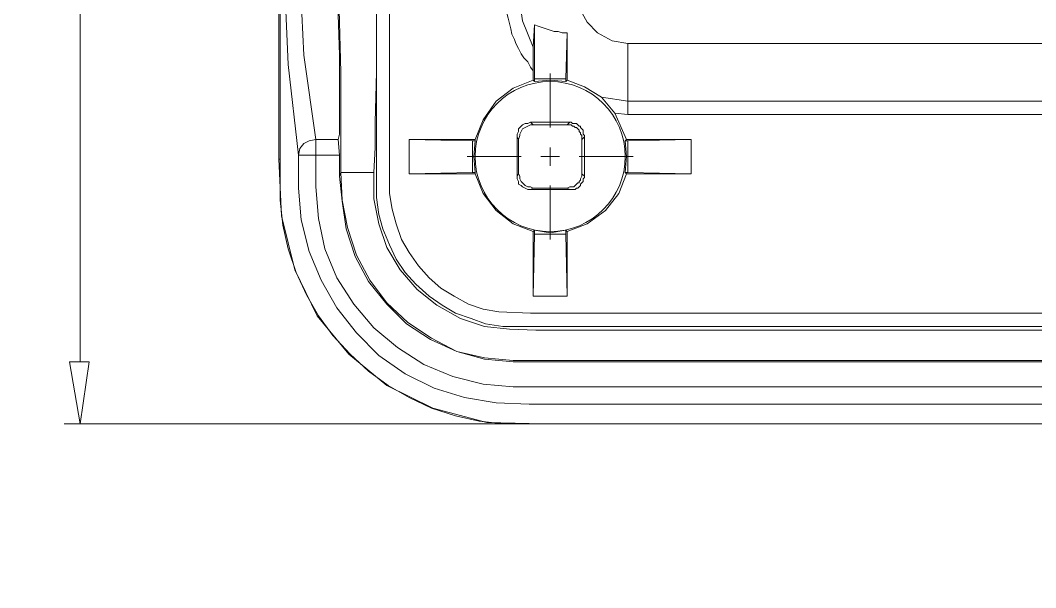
# Model space of a CAD drawing. Header units: centimetres. Extents: x -22.4 to 6.2, y -30.9 to -11.
# Drawn here: x -10.438 to -7.174, y -22.18 to -20.355 of the extents above; entities that cross this region are included whole.
import ezdxf

# ---------------------------------------------------------------- set-up
doc = ezdxf.new("R2010")
doc.units = ezdxf.units.CM
doc.header["$MEASUREMENT"] = 0
for name, color, linetype in [('1', 7, 'Continuous'), ('2', 7, 'Continuous'), ('layer 1', 7, 'Continuous')]:
    doc.layers.add(name, color=color, linetype=linetype)

msp = doc.modelspace()

# ---------------------------------------------------------------- linework, layer by layer
at = {"layer": '1', "color": 1, "lineweight": 9}
for points in [[(-8.73479, -20.70047), (-8.73479, -20.70047), (-8.73479, -20.52691), (-8.73479, -20.52691)], [(-8.73479, -20.82324), (-8.73479, -20.82324), (-8.73479, -20.76397), (-8.73479, -20.76397)], [(-9.00149, -20.79361), (-9.00149, -20.79361), (-8.82792, -20.79361), (-8.82792, -20.79361)], [(-8.76442, -20.79361), (-8.76442, -20.79361), (-8.70515, -20.79361), (-8.70515, -20.79361)], [(-8.64165, -20.79361), (-8.64165, -20.79361), (-8.46809, -20.79361), (-8.46809, -20.79361)], [(-8.73479, -21.06031), (-8.73479, -21.06031), (-8.73479, -20.88674), (-8.73479, -20.88674)]]:
    msp.add_open_spline(points, degree=3, dxfattribs=at)
at = {"layer": '2', "color": 3, "lineweight": 9}
for points in [[(-10.24609, -21.45401), (-10.24609, -21.45401), (-10.24609, -17.50431), (-10.24609, -17.50431)], [(-8.75595, -21.65297), (-8.75595, -21.65297), (-10.29689, -21.65297), (-10.29689, -21.65297)]]:
    msp.add_open_spline(points, degree=3, dxfattribs=at)
msp.add_open_spline([(-10.21645, -21.45401), (-10.21645, -21.45401), (-10.24609, -21.65297), (-10.24609, -21.65297), (-10.24609, -21.65297), (-10.24609, -21.65297), (-10.27995, -21.45401), (-10.27995, -21.45401), (-10.27995, -21.45401), (-10.27995, -21.45401), (-10.21645, -21.45401), (-10.21645, -21.45401)], degree=3, knots=[0, 0, 0, 0, 0.25, 0.25, 0.25, 0.25, 0.5, 0.5, 0.5, 0.5, 1, 1, 1, 1], dxfattribs=at)
at = {"layer": 'layer 1', "lineweight": 9}
for points, knots in [([(-21.92211, -30.90598), (-21.92211, -30.90598), (6.24226, -30.90598), (6.24226, -30.90598), (6.24226, -30.90598), (6.24226, -30.90598), (6.24226, -11.33528), (6.24226, -11.33528), (6.24226, -11.33528), (6.24226, -11.33528), (-21.92211, -11.33528), (-21.92211, -11.33528), (-21.92211, -11.33528), (-21.92211, -11.33528), (-21.92211, -30.90598), (-21.92211, -30.90598)], [0, 0, 0, 0, 0.2, 0.2, 0.2, 0.2, 0.4, 0.4, 0.4, 0.4, 0.6, 0.6, 0.6, 0.6, 1, 1, 1, 1]), ([(-9.29359, -20.14591), (-9.29359, -20.14591), (-9.29359, -20.56077), (-9.29359, -20.56077), (-9.29359, -20.56077), (-9.29359, -20.56077), (-9.29359, -20.77244), (-9.29359, -20.77244), (-9.29359, -20.77244), (-9.29359, -20.77244), (-9.29359, -20.87404), (-9.29359, -20.87404), (-9.29359, -20.87404), (-9.29359, -20.87404), (-9.29359, -20.92484), (-9.29359, -20.92484), (-9.29359, -20.92484), (-9.29359, -20.92484), (-9.28512, -20.97987), (-9.28512, -20.97987), (-9.28512, -20.97987), (-9.28512, -20.97987), (-9.27242, -21.02644), (-9.27242, -21.02644), (-9.27242, -21.02644), (-9.27242, -21.02644), (-9.25125, -21.07724), (-9.25125, -21.07724), (-9.25125, -21.07724), (-9.25125, -21.07724), (-9.23009, -21.12381), (-9.23009, -21.12381), (-9.23009, -21.12381), (-9.23009, -21.12381), (-9.20045, -21.16614), (-9.20045, -21.16614), (-9.20045, -21.16614), (-9.20045, -21.16614), (-9.16659, -21.20424), (-9.16659, -21.20424), (-9.16659, -21.20424), (-9.16659, -21.20424), (-9.12425, -21.24234), (-9.12425, -21.24234), (-9.12425, -21.24234), (-9.12425, -21.24234), (-9.08192, -21.27197), (-9.08192, -21.27197), (-9.08192, -21.27197), (-9.08192, -21.27197), (-9.03959, -21.29737), (-9.03959, -21.29737), (-9.03959, -21.29737), (-9.03959, -21.29737), (-8.98879, -21.31431), (-8.98879, -21.31431), (-8.98879, -21.31431), (-8.98879, -21.31431), (-8.94222, -21.33124), (-8.94222, -21.33124), (-8.94222, -21.33124), (-8.94222, -21.33124), (-8.88719, -21.33971), (-8.88719, -21.33971), (-8.88719, -21.33971), (-8.88719, -21.33971), (-8.83639, -21.33971), (-8.83639, -21.33971), (-8.83639, -21.33971), (-8.83639, -21.33971), (-8.62895, -21.33971), (-8.62895, -21.33971), (-8.62895, -21.33971), (-8.62895, -21.33971), (-6.96525, -21.33971), (-6.96525, -21.33971)], [0, 0, 0, 0, 0.05, 0.05, 0.05, 0.05, 0.1, 0.1, 0.1, 0.1, 0.15, 0.15, 0.15, 0.15, 0.2, 0.2, 0.2, 0.2, 0.25, 0.25, 0.25, 0.25, 0.3, 0.3, 0.3, 0.3, 0.35, 0.35, 0.35, 0.35, 0.4, 0.4, 0.4, 0.4, 0.45, 0.45, 0.45, 0.45, 0.5, 0.5, 0.5, 0.5, 0.55, 0.55, 0.55, 0.55, 0.6, 0.6, 0.6, 0.6, 0.65, 0.65, 0.65, 0.65, 0.7, 0.7, 0.7, 0.7, 0.75, 0.75, 0.75, 0.75, 0.8, 0.8, 0.8, 0.8, 0.85, 0.85, 0.85, 0.85, 0.9, 0.9, 0.9, 0.9, 1, 1, 1, 1]), ([(-9.25125, -20.14591), (-9.25125, -20.14591), (-9.25125, -20.55654), (-9.25125, -20.55654), (-9.25125, -20.55654), (-9.25125, -20.55654), (-9.25125, -20.75974), (-9.25125, -20.75974), (-9.25125, -20.75974), (-9.25125, -20.75974), (-9.25125, -20.86134), (-9.25125, -20.86134), (-9.25125, -20.86134), (-9.25125, -20.86134), (-9.25125, -20.91214), (-9.25125, -20.91214), (-9.25125, -20.91214), (-9.25125, -20.91214), (-9.24279, -20.96294), (-9.24279, -20.96294), (-9.24279, -20.96294), (-9.24279, -20.96294), (-9.23009, -21.00951), (-9.23009, -21.00951), (-9.23009, -21.00951), (-9.23009, -21.00951), (-9.21315, -21.06031), (-9.21315, -21.06031), (-9.21315, -21.06031), (-9.21315, -21.06031), (-9.18775, -21.10264), (-9.18775, -21.10264), (-9.18775, -21.10264), (-9.18775, -21.10264), (-9.15812, -21.14497), (-9.15812, -21.14497), (-9.15812, -21.14497), (-9.15812, -21.14497), (-9.12425, -21.18307), (-9.12425, -21.18307), (-9.12425, -21.18307), (-9.12425, -21.18307), (-9.08615, -21.21694), (-9.08615, -21.21694), (-9.08615, -21.21694), (-9.08615, -21.21694), (-9.04382, -21.24234), (-9.04382, -21.24234), (-9.04382, -21.24234), (-9.04382, -21.24234), (-8.99725, -21.26774), (-8.99725, -21.26774), (-8.99725, -21.26774), (-8.99725, -21.26774), (-8.95069, -21.28467), (-8.95069, -21.28467), (-8.95069, -21.28467), (-8.95069, -21.28467), (-8.89989, -21.29314), (-8.89989, -21.29314), (-8.89989, -21.29314), (-8.89989, -21.29314), (-8.79829, -21.29737), (-8.79829, -21.29737), (-8.79829, -21.29737), (-8.79829, -21.29737), (-8.59509, -21.29737), (-8.59509, -21.29737), (-8.59509, -21.29737), (-8.59509, -21.29737), (-6.96525, -21.29737), (-6.96525, -21.29737)], [0, 0, 0, 0, 0.0526316, 0.0526316, 0.0526316, 0.0526316, 0.1052632, 0.1052632, 0.1052632, 0.1052632, 0.1578947, 0.1578947, 0.1578947, 0.1578947, 0.2105263, 0.2105263, 0.2105263, 0.2105263, 0.2631579, 0.2631579, 0.2631579, 0.2631579, 0.3157895, 0.3157895, 0.3157895, 0.3157895, 0.3684211, 0.3684211, 0.3684211, 0.3684211, 0.4210526, 0.4210526, 0.4210526, 0.4210526, 0.4736842, 0.4736842, 0.4736842, 0.4736842, 0.5263158, 0.5263158, 0.5263158, 0.5263158, 0.5789474, 0.5789474, 0.5789474, 0.5789474, 0.6315789, 0.6315789, 0.6315789, 0.6315789, 0.6842105, 0.6842105, 0.6842105, 0.6842105, 0.7368421, 0.7368421, 0.7368421, 0.7368421, 0.7894737, 0.7894737, 0.7894737, 0.7894737, 0.8421053, 0.8421053, 0.8421053, 0.8421053, 0.8947368, 0.8947368, 0.8947368, 0.8947368, 1, 1, 1, 1]), ([(-9.58992, -20.20094), (-9.58992, -20.20094), (-9.57722, -20.49727), (-9.57722, -20.49727), (-9.57722, -20.49727), (-9.57722, -20.49727), (-9.54335, -20.78937), (-9.54335, -20.78937)], [0, 0, 0, 0, 0.3333333, 0.3333333, 0.3333333, 0.3333333, 1, 1, 1, 1]), ([(-9.53912, -20.20094), (-9.53912, -20.20094), (-9.52642, -20.46764), (-9.52642, -20.46764), (-9.52642, -20.46764), (-9.52642, -20.46764), (-9.48832, -20.73857), (-9.48832, -20.73857)], [0, 0, 0, 0, 0.3333333, 0.3333333, 0.3333333, 0.3333333, 1, 1, 1, 1]), ([(-9.41635, -20.20094), (-9.41635, -20.20094), (-9.41212, -20.36181), (-9.41212, -20.36181), (-9.41212, -20.36181), (-9.41212, -20.36181), (-9.40789, -20.52267), (-9.40789, -20.52267), (-9.40789, -20.52267), (-9.40789, -20.52267), (-9.40789, -20.68354), (-9.40789, -20.68354), (-9.40789, -20.68354), (-9.40789, -20.68354), (-9.40789, -20.76397), (-9.40789, -20.76397), (-9.40789, -20.76397), (-9.40789, -20.76397), (-9.40789, -20.80631), (-9.40789, -20.80631), (-9.40789, -20.80631), (-9.40789, -20.80631), (-9.40789, -20.84441), (-9.40789, -20.84441)], [0, 0, 0, 0, 0.1428571, 0.1428571, 0.1428571, 0.1428571, 0.2857143, 0.2857143, 0.2857143, 0.2857143, 0.4285714, 0.4285714, 0.4285714, 0.4285714, 0.5714286, 0.5714286, 0.5714286, 0.5714286, 0.7142857, 0.7142857, 0.7142857, 0.7142857, 1, 1, 1, 1]), ([(-9.41635, -20.73857), (-9.41635, -20.73857), (-9.41212, -20.72164), (-9.41212, -20.72164), (-9.41212, -20.72164), (-9.41212, -20.72164), (-9.41212, -20.70471), (-9.41212, -20.70471), (-9.41212, -20.70471), (-9.41212, -20.70471), (-9.41212, -20.67084), (-9.41212, -20.67084), (-9.41212, -20.67084), (-9.41212, -20.67084), (-9.41212, -20.60311), (-9.41212, -20.60311), (-9.41212, -20.60311), (-9.41212, -20.60311), (-9.41212, -20.46764), (-9.41212, -20.46764), (-9.41212, -20.46764), (-9.41212, -20.46764), (-9.41635, -20.33641), (-9.41635, -20.33641), (-9.41635, -20.33641), (-9.41635, -20.33641), (-9.41635, -20.20094), (-9.41635, -20.20094)], [0, 0, 0, 0, 0.125, 0.125, 0.125, 0.125, 0.25, 0.25, 0.25, 0.25, 0.375, 0.375, 0.375, 0.375, 0.5, 0.5, 0.5, 0.5, 0.625, 0.625, 0.625, 0.625, 0.75, 0.75, 0.75, 0.75, 1, 1, 1, 1]), ([(-9.29359, -20.20094), (-9.29359, -20.20094), (-9.29359, -20.52267), (-9.29359, -20.52267), (-9.29359, -20.52267), (-9.29359, -20.52267), (-9.29782, -20.68354), (-9.29782, -20.68354), (-9.29782, -20.68354), (-9.29782, -20.68354), (-9.29782, -20.76397), (-9.29782, -20.76397), (-9.29782, -20.76397), (-9.29782, -20.76397), (-9.30205, -20.84441), (-9.30205, -20.84441)], [0, 0, 0, 0, 0.2, 0.2, 0.2, 0.2, 0.4, 0.4, 0.4, 0.4, 0.6, 0.6, 0.6, 0.6, 1, 1, 1, 1]), ([(-8.78982, -20.51844), (-8.78982, -20.51844), (-8.79829, -20.50574), (-8.79829, -20.50574), (-8.79829, -20.50574), (-8.79829, -20.50574), (-8.80675, -20.48881), (-8.80675, -20.48881), (-8.80675, -20.48881), (-8.80675, -20.48881), (-8.81945, -20.47611), (-8.81945, -20.47611), (-8.81945, -20.47611), (-8.81945, -20.47611), (-8.82792, -20.46341), (-8.82792, -20.46341), (-8.82792, -20.46341), (-8.82792, -20.46341), (-8.83639, -20.44647), (-8.83639, -20.44647), (-8.83639, -20.44647), (-8.83639, -20.44647), (-8.84485, -20.42954), (-8.84485, -20.42954), (-8.84485, -20.42954), (-8.84485, -20.42954), (-8.84909, -20.41684), (-8.84909, -20.41684), (-8.84909, -20.41684), (-8.84909, -20.41684), (-8.85755, -20.39991), (-8.85755, -20.39991), (-8.85755, -20.39991), (-8.85755, -20.39991), (-8.86179, -20.38297), (-8.86179, -20.38297), (-8.86179, -20.38297), (-8.86179, -20.38297), (-8.86602, -20.36604), (-8.86602, -20.36604), (-8.86602, -20.36604), (-8.86602, -20.36604), (-8.87025, -20.34911), (-8.87025, -20.34911), (-8.87025, -20.34911), (-8.87025, -20.34911), (-8.87449, -20.33217), (-8.87449, -20.33217), (-8.87449, -20.33217), (-8.87449, -20.33217), (-8.87449, -20.31524), (-8.87449, -20.31524), (-8.87449, -20.31524), (-8.87449, -20.31524), (-8.87872, -20.29831), (-8.87872, -20.29831), (-8.87872, -20.29831), (-8.87872, -20.29831), (-8.87872, -20.28137), (-8.87872, -20.28137), (-8.87872, -20.28137), (-8.87872, -20.28137), (-8.87872, -20.26444), (-8.87872, -20.26444)], [0, 0, 0, 0, 0.0588235, 0.0588235, 0.0588235, 0.0588235, 0.1176471, 0.1176471, 0.1176471, 0.1176471, 0.1764706, 0.1764706, 0.1764706, 0.1764706, 0.2352941, 0.2352941, 0.2352941, 0.2352941, 0.2941176, 0.2941176, 0.2941176, 0.2941176, 0.3529412, 0.3529412, 0.3529412, 0.3529412, 0.4117647, 0.4117647, 0.4117647, 0.4117647, 0.4705882, 0.4705882, 0.4705882, 0.4705882, 0.5294118, 0.5294118, 0.5294118, 0.5294118, 0.5882353, 0.5882353, 0.5882353, 0.5882353, 0.6470588, 0.6470588, 0.6470588, 0.6470588, 0.7058824, 0.7058824, 0.7058824, 0.7058824, 0.7647059, 0.7647059, 0.7647059, 0.7647059, 0.8235294, 0.8235294, 0.8235294, 0.8235294, 0.8823529, 0.8823529, 0.8823529, 0.8823529, 1, 1, 1, 1]), ([(-8.83639, -20.26444), (-8.83639, -20.26444), (-8.82369, -20.35757), (-8.82369, -20.35757), (-8.82369, -20.35757), (-8.82369, -20.35757), (-8.78982, -20.44224), (-8.78982, -20.44224)], [0, 0, 0, 0, 0.3333333, 0.3333333, 0.3333333, 0.3333333, 1, 1, 1, 1]), ([(-8.65012, -20.26444), (-8.65012, -20.26444), (-8.64165, -20.31524), (-8.64165, -20.31524), (-8.64165, -20.31524), (-8.64165, -20.31524), (-8.61625, -20.36181), (-8.61625, -20.36181), (-8.61625, -20.36181), (-8.61625, -20.36181), (-8.58239, -20.39567), (-8.58239, -20.39567), (-8.58239, -20.39567), (-8.58239, -20.39567), (-8.53582, -20.42107), (-8.53582, -20.42107), (-8.53582, -20.42107), (-8.53582, -20.42107), (-8.48502, -20.42954), (-8.48502, -20.42954)], [0, 0, 0, 0, 0.1666667, 0.1666667, 0.1666667, 0.1666667, 0.3333333, 0.3333333, 0.3333333, 0.3333333, 0.5, 0.5, 0.5, 0.5, 0.6666667, 0.6666667, 0.6666667, 0.6666667, 1, 1, 1, 1]), ([(-8.78559, -20.37027), (-8.78559, -20.37027), (-8.77289, -20.37451), (-8.77289, -20.37451), (-8.77289, -20.37451), (-8.77289, -20.37451), (-8.76019, -20.37874), (-8.76019, -20.37874), (-8.76019, -20.37874), (-8.76019, -20.37874), (-8.74749, -20.38297), (-8.74749, -20.38297), (-8.74749, -20.38297), (-8.74749, -20.38297), (-8.73479, -20.38721), (-8.73479, -20.38721), (-8.73479, -20.38721), (-8.73479, -20.38721), (-8.72209, -20.39144), (-8.72209, -20.39144), (-8.72209, -20.39144), (-8.72209, -20.39144), (-8.70939, -20.39144), (-8.70939, -20.39144), (-8.70939, -20.39144), (-8.70939, -20.39144), (-8.69669, -20.39567), (-8.69669, -20.39567), (-8.69669, -20.39567), (-8.69669, -20.39567), (-8.67975, -20.39567), (-8.67975, -20.39567), (-8.67975, -20.39567), (-8.67975, -20.39567), (-8.67975, -20.54807), (-8.67975, -20.54807)], [0, 0, 0, 0, 0.1, 0.1, 0.1, 0.1, 0.2, 0.2, 0.2, 0.2, 0.3, 0.3, 0.3, 0.3, 0.4, 0.4, 0.4, 0.4, 0.5, 0.5, 0.5, 0.5, 0.6, 0.6, 0.6, 0.6, 0.7, 0.7, 0.7, 0.7, 0.8, 0.8, 0.8, 0.8, 1, 1, 1, 1]), ([(-8.78982, -20.54807), (-8.78982, -20.54807), (-8.85332, -20.57347), (-8.85332, -20.57347), (-8.85332, -20.57347), (-8.85332, -20.57347), (-8.90835, -20.61581), (-8.90835, -20.61581), (-8.90835, -20.61581), (-8.90835, -20.61581), (-8.95069, -20.67507), (-8.95069, -20.67507), (-8.95069, -20.67507), (-8.95069, -20.67507), (-8.97609, -20.73857), (-8.97609, -20.73857)], [0, 0, 0, 0, 0.2, 0.2, 0.2, 0.2, 0.4, 0.4, 0.4, 0.4, 0.6, 0.6, 0.6, 0.6, 1, 1, 1, 1]), ([(-8.49349, -20.79361), (-8.49349, -20.66034), (-8.60152, -20.55231), (-8.73479, -20.55231), (-8.73479, -20.55231), (-8.86805, -20.55231), (-8.97609, -20.66034), (-8.97609, -20.7936), (-8.97609, -20.7936), (-8.97609, -20.92687), (-8.86805, -21.0349), (-8.73479, -21.03491), (-8.73479, -21.03491), (-8.60152, -21.03491), (-8.49349, -20.92687), (-8.49349, -20.79361)], [0, 0, 0, 0, 0.2, 0.2, 0.2, 0.2, 0.4, 0.4, 0.4, 0.4, 0.6, 0.6, 0.6, 0.6, 1, 1, 1, 1]), ([(-8.68399, -20.55231), (-8.68399, -20.55231), (-8.73479, -20.54807), (-8.73479, -20.54807), (-8.73479, -20.54807), (-8.73479, -20.54807), (-8.78559, -20.55231), (-8.78559, -20.55231)], [0, 0, 0, 0, 0.3333333, 0.3333333, 0.3333333, 0.3333333, 1, 1, 1, 1]), ([(-8.56969, -20.60311), (-8.56969, -20.60311), (-8.62472, -20.56924), (-8.62472, -20.56924), (-8.62472, -20.56924), (-8.62472, -20.56924), (-8.67975, -20.54807), (-8.67975, -20.54807)], [0, 0, 0, 0, 0.3333333, 0.3333333, 0.3333333, 0.3333333, 1, 1, 1, 1]), ([(-8.79829, -20.68354), (-8.79829, -20.68354), (-8.80675, -20.68777), (-8.80675, -20.68777), (-8.80675, -20.68777), (-8.80675, -20.68777), (-8.81522, -20.68777), (-8.81522, -20.68777), (-8.81522, -20.68777), (-8.81522, -20.68777), (-8.82369, -20.69201), (-8.82369, -20.69201), (-8.82369, -20.69201), (-8.82369, -20.69201), (-8.82792, -20.69624), (-8.82792, -20.69624), (-8.82792, -20.69624), (-8.82792, -20.69624), (-8.83639, -20.70471), (-8.83639, -20.70471), (-8.83639, -20.70471), (-8.83639, -20.70471), (-8.83639, -20.71317), (-8.83639, -20.71317), (-8.83639, -20.71317), (-8.83639, -20.71317), (-8.84062, -20.72164), (-8.84062, -20.72164), (-8.84062, -20.72164), (-8.84062, -20.72164), (-8.84062, -20.73011), (-8.84062, -20.73011)], [0, 0, 0, 0, 0.1111111, 0.1111111, 0.1111111, 0.1111111, 0.2222222, 0.2222222, 0.2222222, 0.2222222, 0.3333333, 0.3333333, 0.3333333, 0.3333333, 0.4444444, 0.4444444, 0.4444444, 0.4444444, 0.5555556, 0.5555556, 0.5555556, 0.5555556, 0.6666667, 0.6666667, 0.6666667, 0.6666667, 0.7777778, 0.7777778, 0.7777778, 0.7777778, 1, 1, 1, 1]), ([(-8.78982, -20.69201), (-8.78982, -20.69201), (-8.79829, -20.69201), (-8.79829, -20.69201), (-8.79829, -20.69201), (-8.79829, -20.69201), (-8.80675, -20.69624), (-8.80675, -20.69624), (-8.80675, -20.69624), (-8.80675, -20.69624), (-8.81522, -20.70047), (-8.81522, -20.70047), (-8.81522, -20.70047), (-8.81522, -20.70047), (-8.82369, -20.70471), (-8.82369, -20.70471), (-8.82369, -20.70471), (-8.82369, -20.70471), (-8.82792, -20.71317), (-8.82792, -20.71317), (-8.82792, -20.71317), (-8.82792, -20.71317), (-8.83215, -20.72164), (-8.83215, -20.72164), (-8.83215, -20.72164), (-8.83215, -20.72164), (-8.83215, -20.72587), (-8.83215, -20.72587), (-8.83215, -20.72587), (-8.83215, -20.72587), (-8.83639, -20.73857), (-8.83639, -20.73857)], [0, 0, 0, 0, 0.1111111, 0.1111111, 0.1111111, 0.1111111, 0.2222222, 0.2222222, 0.2222222, 0.2222222, 0.3333333, 0.3333333, 0.3333333, 0.3333333, 0.4444444, 0.4444444, 0.4444444, 0.4444444, 0.5555556, 0.5555556, 0.5555556, 0.5555556, 0.6666667, 0.6666667, 0.6666667, 0.6666667, 0.7777778, 0.7777778, 0.7777778, 0.7777778, 1, 1, 1, 1]), ([(-8.63319, -20.73857), (-8.63319, -20.73857), (-8.63319, -20.73011), (-8.63319, -20.73011), (-8.63319, -20.73011), (-8.63319, -20.73011), (-8.63319, -20.72587), (-8.63319, -20.72587), (-8.63319, -20.72587), (-8.63319, -20.72587), (-8.63742, -20.72164), (-8.63742, -20.72164), (-8.63742, -20.72164), (-8.63742, -20.72164), (-8.63742, -20.71741), (-8.63742, -20.71741), (-8.63742, -20.71741), (-8.63742, -20.71741), (-8.64165, -20.71317), (-8.64165, -20.71317), (-8.64165, -20.71317), (-8.64165, -20.71317), (-8.64165, -20.70894), (-8.64165, -20.70894), (-8.64165, -20.70894), (-8.64165, -20.70894), (-8.64589, -20.70471), (-8.64589, -20.70471), (-8.64589, -20.70471), (-8.64589, -20.70471), (-8.65012, -20.70047), (-8.65012, -20.70047), (-8.65012, -20.70047), (-8.65012, -20.70047), (-8.65435, -20.70047), (-8.65435, -20.70047), (-8.65435, -20.70047), (-8.65435, -20.70047), (-8.65859, -20.69624), (-8.65859, -20.69624), (-8.65859, -20.69624), (-8.65859, -20.69624), (-8.66282, -20.69624), (-8.66282, -20.69624), (-8.66282, -20.69624), (-8.66282, -20.69624), (-8.66705, -20.69201), (-8.66705, -20.69201), (-8.66705, -20.69201), (-8.66705, -20.69201), (-8.67129, -20.69201), (-8.67129, -20.69201), (-8.67129, -20.69201), (-8.67129, -20.69201), (-8.67975, -20.69201), (-8.67975, -20.69201)], [0, 0, 0, 0, 0.0666667, 0.0666667, 0.0666667, 0.0666667, 0.1333333, 0.1333333, 0.1333333, 0.1333333, 0.2, 0.2, 0.2, 0.2, 0.2666667, 0.2666667, 0.2666667, 0.2666667, 0.3333333, 0.3333333, 0.3333333, 0.3333333, 0.4, 0.4, 0.4, 0.4, 0.4666667, 0.4666667, 0.4666667, 0.4666667, 0.5333333, 0.5333333, 0.5333333, 0.5333333, 0.6, 0.6, 0.6, 0.6, 0.6666667, 0.6666667, 0.6666667, 0.6666667, 0.7333333, 0.7333333, 0.7333333, 0.7333333, 0.8, 0.8, 0.8, 0.8, 0.8666667, 0.8666667, 0.8666667, 0.8666667, 1, 1, 1, 1]), ([(-8.62472, -20.73011), (-8.62472, -20.73011), (-8.62472, -20.72587), (-8.62472, -20.72587), (-8.62472, -20.72587), (-8.62472, -20.72587), (-8.62895, -20.72164), (-8.62895, -20.72164), (-8.62895, -20.72164), (-8.62895, -20.72164), (-8.62895, -20.71317), (-8.62895, -20.71317), (-8.62895, -20.71317), (-8.62895, -20.71317), (-8.62895, -20.70894), (-8.62895, -20.70894), (-8.62895, -20.70894), (-8.62895, -20.70894), (-8.63319, -20.70471), (-8.63319, -20.70471), (-8.63319, -20.70471), (-8.63319, -20.70471), (-8.63742, -20.70047), (-8.63742, -20.70047), (-8.63742, -20.70047), (-8.63742, -20.70047), (-8.63742, -20.69624), (-8.63742, -20.69624), (-8.63742, -20.69624), (-8.63742, -20.69624), (-8.64165, -20.69624), (-8.64165, -20.69624), (-8.64165, -20.69624), (-8.64165, -20.69624), (-8.64589, -20.69201), (-8.64589, -20.69201), (-8.64589, -20.69201), (-8.64589, -20.69201), (-8.65012, -20.68777), (-8.65012, -20.68777), (-8.65012, -20.68777), (-8.65012, -20.68777), (-8.65435, -20.68777), (-8.65435, -20.68777), (-8.65435, -20.68777), (-8.65435, -20.68777), (-8.66282, -20.68777), (-8.66282, -20.68777), (-8.66282, -20.68777), (-8.66282, -20.68777), (-8.66705, -20.68354), (-8.66705, -20.68354), (-8.66705, -20.68354), (-8.66705, -20.68354), (-8.67129, -20.68354), (-8.67129, -20.68354)], [0, 0, 0, 0, 0.0666667, 0.0666667, 0.0666667, 0.0666667, 0.1333333, 0.1333333, 0.1333333, 0.1333333, 0.2, 0.2, 0.2, 0.2, 0.2666667, 0.2666667, 0.2666667, 0.2666667, 0.3333333, 0.3333333, 0.3333333, 0.3333333, 0.4, 0.4, 0.4, 0.4, 0.4666667, 0.4666667, 0.4666667, 0.4666667, 0.5333333, 0.5333333, 0.5333333, 0.5333333, 0.6, 0.6, 0.6, 0.6, 0.6666667, 0.6666667, 0.6666667, 0.6666667, 0.7333333, 0.7333333, 0.7333333, 0.7333333, 0.8, 0.8, 0.8, 0.8, 0.8666667, 0.8666667, 0.8666667, 0.8666667, 1, 1, 1, 1]), ([(-9.48832, -20.73857), (-9.48832, -20.73857), (-9.50949, -20.74281), (-9.50949, -20.74281), (-9.50949, -20.74281), (-9.50949, -20.74281), (-9.52642, -20.75127), (-9.52642, -20.75127), (-9.52642, -20.75127), (-9.52642, -20.75127), (-9.53912, -20.76821), (-9.53912, -20.76821), (-9.53912, -20.76821), (-9.53912, -20.76821), (-9.54335, -20.78937), (-9.54335, -20.78937)], [0, 0, 0, 0, 0.2, 0.2, 0.2, 0.2, 0.4, 0.4, 0.4, 0.4, 0.6, 0.6, 0.6, 0.6, 1, 1, 1, 1]), ([(-8.97609, -20.74281), (-8.97609, -20.74281), (-8.98032, -20.79361), (-8.98032, -20.79361), (-8.98032, -20.79361), (-8.98032, -20.79361), (-8.97609, -20.84441), (-8.97609, -20.84441)], [0, 0, 0, 0, 0.3333333, 0.3333333, 0.3333333, 0.3333333, 1, 1, 1, 1]), ([(-8.49349, -20.84441), (-8.49349, -20.84441), (-8.48925, -20.79361), (-8.48925, -20.79361), (-8.48925, -20.79361), (-8.48925, -20.79361), (-8.49349, -20.74281), (-8.49349, -20.74281)], [0, 0, 0, 0, 0.3333333, 0.3333333, 0.3333333, 0.3333333, 1, 1, 1, 1]), ([(-6.74089, -21.58947), (-6.74089, -21.58947), (-8.39189, -21.58947), (-8.39189, -21.58947), (-8.39189, -21.58947), (-8.39189, -21.58947), (-8.80252, -21.58947), (-8.80252, -21.58947), (-8.80252, -21.58947), (-8.80252, -21.58947), (-8.90835, -21.58524), (-8.90835, -21.58524), (-8.90835, -21.58524), (-8.90835, -21.58524), (-9.00995, -21.56831), (-9.00995, -21.56831), (-9.00995, -21.56831), (-9.00995, -21.56831), (-9.10732, -21.53867), (-9.10732, -21.53867), (-9.10732, -21.53867), (-9.10732, -21.53867), (-9.20045, -21.49211), (-9.20045, -21.49211), (-9.20045, -21.49211), (-9.20045, -21.49211), (-9.28512, -21.43284), (-9.28512, -21.43284), (-9.28512, -21.43284), (-9.28512, -21.43284), (-9.35709, -21.36087), (-9.35709, -21.36087), (-9.35709, -21.36087), (-9.35709, -21.36087), (-9.42059, -21.28044), (-9.42059, -21.28044), (-9.42059, -21.28044), (-9.42059, -21.28044), (-9.47139, -21.19154), (-9.47139, -21.19154), (-9.47139, -21.19154), (-9.47139, -21.19154), (-9.50949, -21.09841), (-9.50949, -21.09841), (-9.50949, -21.09841), (-9.50949, -21.09841), (-9.53489, -20.99681), (-9.53489, -20.99681), (-9.53489, -20.99681), (-9.53489, -20.99681), (-9.54335, -20.89521), (-9.54335, -20.89521), (-9.54335, -20.89521), (-9.54335, -20.89521), (-9.54335, -20.78937), (-9.54335, -20.78937)], [0, 0, 0, 0, 0.0666667, 0.0666667, 0.0666667, 0.0666667, 0.1333333, 0.1333333, 0.1333333, 0.1333333, 0.2, 0.2, 0.2, 0.2, 0.2666667, 0.2666667, 0.2666667, 0.2666667, 0.3333333, 0.3333333, 0.3333333, 0.3333333, 0.4, 0.4, 0.4, 0.4, 0.4666667, 0.4666667, 0.4666667, 0.4666667, 0.5333333, 0.5333333, 0.5333333, 0.5333333, 0.6, 0.6, 0.6, 0.6, 0.6666667, 0.6666667, 0.6666667, 0.6666667, 0.7333333, 0.7333333, 0.7333333, 0.7333333, 0.8, 0.8, 0.8, 0.8, 0.8666667, 0.8666667, 0.8666667, 0.8666667, 1, 1, 1, 1]), ([(-6.74089, -21.53444), (-6.74089, -21.53444), (-8.34955, -21.53444), (-8.34955, -21.53444), (-8.34955, -21.53444), (-8.34955, -21.53444), (-8.75172, -21.53444), (-8.75172, -21.53444), (-8.75172, -21.53444), (-8.75172, -21.53444), (-8.85332, -21.53444), (-8.85332, -21.53444), (-8.85332, -21.53444), (-8.85332, -21.53444), (-8.95069, -21.52597), (-8.95069, -21.52597), (-8.95069, -21.52597), (-8.95069, -21.52597), (-9.04805, -21.50057), (-9.04805, -21.50057), (-9.04805, -21.50057), (-9.04805, -21.50057), (-9.14119, -21.46247), (-9.14119, -21.46247), (-9.14119, -21.46247), (-9.14119, -21.46247), (-9.22585, -21.40744), (-9.22585, -21.40744), (-9.22585, -21.40744), (-9.22585, -21.40744), (-9.30205, -21.34394), (-9.30205, -21.34394), (-9.30205, -21.34394), (-9.30205, -21.34394), (-9.36555, -21.26774), (-9.36555, -21.26774), (-9.36555, -21.26774), (-9.36555, -21.26774), (-9.42059, -21.18307), (-9.42059, -21.18307), (-9.42059, -21.18307), (-9.42059, -21.18307), (-9.45869, -21.08994), (-9.45869, -21.08994), (-9.45869, -21.08994), (-9.45869, -21.08994), (-9.47985, -20.99257), (-9.47985, -20.99257), (-9.47985, -20.99257), (-9.47985, -20.99257), (-9.48832, -20.89097), (-9.48832, -20.89097), (-9.48832, -20.89097), (-9.48832, -20.89097), (-9.48832, -20.78937), (-9.48832, -20.78937)], [0, 0, 0, 0, 0.0666667, 0.0666667, 0.0666667, 0.0666667, 0.1333333, 0.1333333, 0.1333333, 0.1333333, 0.2, 0.2, 0.2, 0.2, 0.2666667, 0.2666667, 0.2666667, 0.2666667, 0.3333333, 0.3333333, 0.3333333, 0.3333333, 0.4, 0.4, 0.4, 0.4, 0.4666667, 0.4666667, 0.4666667, 0.4666667, 0.5333333, 0.5333333, 0.5333333, 0.5333333, 0.6, 0.6, 0.6, 0.6, 0.6666667, 0.6666667, 0.6666667, 0.6666667, 0.7333333, 0.7333333, 0.7333333, 0.7333333, 0.8, 0.8, 0.8, 0.8, 0.8666667, 0.8666667, 0.8666667, 0.8666667, 1, 1, 1, 1]), ([(-9.60685, -20.80207), (-9.60685, -20.80207), (-9.59839, -20.98411), (-9.59839, -20.98411), (-9.59839, -20.98411), (-9.59839, -20.98411), (-9.55605, -21.15767), (-9.55605, -21.15767), (-9.55605, -21.15767), (-9.55605, -21.15767), (-9.48409, -21.30584), (-9.48409, -21.30584), (-9.48409, -21.30584), (-9.48409, -21.30584), (-9.38249, -21.42861), (-9.38249, -21.42861), (-9.38249, -21.42861), (-9.38249, -21.42861), (-9.25972, -21.53021), (-9.25972, -21.53021), (-9.25972, -21.53021), (-9.25972, -21.53021), (-9.11155, -21.60217), (-9.11155, -21.60217), (-9.11155, -21.60217), (-9.11155, -21.60217), (-8.93799, -21.64874), (-8.93799, -21.64874), (-8.93799, -21.64874), (-8.93799, -21.64874), (-8.75595, -21.65297), (-8.75595, -21.65297)], [0, 0, 0, 0, 0.1111111, 0.1111111, 0.1111111, 0.1111111, 0.2222222, 0.2222222, 0.2222222, 0.2222222, 0.3333333, 0.3333333, 0.3333333, 0.3333333, 0.4444444, 0.4444444, 0.4444444, 0.4444444, 0.5555556, 0.5555556, 0.5555556, 0.5555556, 0.6666667, 0.6666667, 0.6666667, 0.6666667, 0.7777778, 0.7777778, 0.7777778, 0.7777778, 1, 1, 1, 1]), ([(-9.60262, -20.85287), (-9.60262, -20.85287), (-9.60262, -20.81901), (-9.60262, -20.81901), (-9.60262, -20.81901), (-9.60262, -20.81901), (-9.60262, -20.80207), (-9.60262, -20.80207)], [0, 0, 0, 0, 0.3333333, 0.3333333, 0.3333333, 0.3333333, 1, 1, 1, 1]), ([(-8.75595, -21.65297), (-8.75595, -21.65297), (-4.73005, -21.65297), (-4.73005, -21.65297), (-4.73005, -21.65297), (-4.73005, -21.65297), (-4.54379, -21.64874), (-4.54379, -21.64874), (-4.54379, -21.64874), (-4.54379, -21.64874), (-4.37022, -21.60217), (-4.37022, -21.60217), (-4.37022, -21.60217), (-4.37022, -21.60217), (-4.22629, -21.53021), (-4.22629, -21.53021), (-4.22629, -21.53021), (-4.22629, -21.53021), (-4.10352, -21.42861), (-4.10352, -21.42861), (-4.10352, -21.42861), (-4.10352, -21.42861), (-4.00192, -21.30584), (-4.00192, -21.30584), (-4.00192, -21.30584), (-4.00192, -21.30584), (-3.92572, -21.15767), (-3.92572, -21.15767), (-3.92572, -21.15767), (-3.92572, -21.15767), (-3.88339, -20.98411), (-3.88339, -20.98411), (-3.88339, -20.98411), (-3.88339, -20.98411), (-3.87915, -20.80207), (-3.87915, -20.80207)], [0, 0, 0, 0, 0.1, 0.1, 0.1, 0.1, 0.2, 0.2, 0.2, 0.2, 0.3, 0.3, 0.3, 0.3, 0.4, 0.4, 0.4, 0.4, 0.5, 0.5, 0.5, 0.5, 0.6, 0.6, 0.6, 0.6, 0.7, 0.7, 0.7, 0.7, 0.8, 0.8, 0.8, 0.8, 1, 1, 1, 1]), ([(-9.60262, -20.85287), (-9.60262, -20.85287), (-9.60262, -20.93331), (-9.60262, -20.93331), (-9.60262, -20.93331), (-9.60262, -20.93331), (-9.59415, -21.01374), (-9.59415, -21.01374), (-9.59415, -21.01374), (-9.59415, -21.01374), (-9.57722, -21.08994), (-9.57722, -21.08994), (-9.57722, -21.08994), (-9.57722, -21.08994), (-9.55182, -21.16614), (-9.55182, -21.16614), (-9.55182, -21.16614), (-9.55182, -21.16614), (-9.51795, -21.23811), (-9.51795, -21.23811), (-9.51795, -21.23811), (-9.51795, -21.23811), (-9.47985, -21.30584), (-9.47985, -21.30584), (-9.47985, -21.30584), (-9.47985, -21.30584), (-9.43329, -21.36934), (-9.43329, -21.36934), (-9.43329, -21.36934), (-9.43329, -21.36934), (-9.37825, -21.42861), (-9.37825, -21.42861), (-9.37825, -21.42861), (-9.37825, -21.42861), (-9.31899, -21.48364), (-9.31899, -21.48364), (-9.31899, -21.48364), (-9.31899, -21.48364), (-9.25549, -21.53021), (-9.25549, -21.53021), (-9.25549, -21.53021), (-9.25549, -21.53021), (-9.18775, -21.56831), (-9.18775, -21.56831), (-9.18775, -21.56831), (-9.18775, -21.56831), (-9.11579, -21.60217), (-9.11579, -21.60217), (-9.11579, -21.60217), (-9.11579, -21.60217), (-9.03959, -21.62757), (-9.03959, -21.62757), (-9.03959, -21.62757), (-9.03959, -21.62757), (-8.96339, -21.64451), (-8.96339, -21.64451), (-8.96339, -21.64451), (-8.96339, -21.64451), (-8.88295, -21.65297), (-8.88295, -21.65297), (-8.88295, -21.65297), (-8.88295, -21.65297), (-8.80252, -21.65297), (-8.80252, -21.65297)], [0, 0, 0, 0, 0.0588235, 0.0588235, 0.0588235, 0.0588235, 0.1176471, 0.1176471, 0.1176471, 0.1176471, 0.1764706, 0.1764706, 0.1764706, 0.1764706, 0.2352941, 0.2352941, 0.2352941, 0.2352941, 0.2941176, 0.2941176, 0.2941176, 0.2941176, 0.3529412, 0.3529412, 0.3529412, 0.3529412, 0.4117647, 0.4117647, 0.4117647, 0.4117647, 0.4705882, 0.4705882, 0.4705882, 0.4705882, 0.5294118, 0.5294118, 0.5294118, 0.5294118, 0.5882353, 0.5882353, 0.5882353, 0.5882353, 0.6470588, 0.6470588, 0.6470588, 0.6470588, 0.7058824, 0.7058824, 0.7058824, 0.7058824, 0.7647059, 0.7647059, 0.7647059, 0.7647059, 0.8235294, 0.8235294, 0.8235294, 0.8235294, 0.8823529, 0.8823529, 0.8823529, 0.8823529, 1, 1, 1, 1]), ([(-6.95679, -21.35241), (-6.95679, -21.35241), (-8.28605, -21.35241), (-8.28605, -21.35241), (-8.28605, -21.35241), (-8.28605, -21.35241), (-8.61625, -21.35241), (-8.61625, -21.35241), (-8.61625, -21.35241), (-8.61625, -21.35241), (-8.78135, -21.35241), (-8.78135, -21.35241), (-8.78135, -21.35241), (-8.78135, -21.35241), (-8.86602, -21.34817), (-8.86602, -21.34817), (-8.86602, -21.34817), (-8.86602, -21.34817), (-8.94645, -21.33971), (-8.94645, -21.33971), (-8.94645, -21.33971), (-8.94645, -21.33971), (-9.02265, -21.31431), (-9.02265, -21.31431), (-9.02265, -21.31431), (-9.02265, -21.31431), (-9.09885, -21.27197), (-9.09885, -21.27197), (-9.09885, -21.27197), (-9.09885, -21.27197), (-9.16235, -21.22117), (-9.16235, -21.22117), (-9.16235, -21.22117), (-9.16235, -21.22117), (-9.21739, -21.15767), (-9.21739, -21.15767), (-9.21739, -21.15767), (-9.21739, -21.15767), (-9.25972, -21.08571), (-9.25972, -21.08571), (-9.25972, -21.08571), (-9.25972, -21.08571), (-9.28512, -21.00951), (-9.28512, -21.00951), (-9.28512, -21.00951), (-9.28512, -21.00951), (-9.30205, -20.92907), (-9.30205, -20.92907), (-9.30205, -20.92907), (-9.30205, -20.92907), (-9.30205, -20.84441), (-9.30205, -20.84441)], [0, 0, 0, 0, 0.0714286, 0.0714286, 0.0714286, 0.0714286, 0.1428571, 0.1428571, 0.1428571, 0.1428571, 0.2142857, 0.2142857, 0.2142857, 0.2142857, 0.2857143, 0.2857143, 0.2857143, 0.2857143, 0.3571429, 0.3571429, 0.3571429, 0.3571429, 0.4285714, 0.4285714, 0.4285714, 0.4285714, 0.5, 0.5, 0.5, 0.5, 0.5714286, 0.5714286, 0.5714286, 0.5714286, 0.6428571, 0.6428571, 0.6428571, 0.6428571, 0.7142857, 0.7142857, 0.7142857, 0.7142857, 0.7857143, 0.7857143, 0.7857143, 0.7857143, 0.8571429, 0.8571429, 0.8571429, 0.8571429, 1, 1, 1, 1]), ([(-8.97609, -20.84864), (-8.97609, -20.84864), (-8.95069, -20.91214), (-8.95069, -20.91214), (-8.95069, -20.91214), (-8.95069, -20.91214), (-8.90835, -20.96717), (-8.90835, -20.96717), (-8.90835, -20.96717), (-8.90835, -20.96717), (-8.85332, -21.00951), (-8.85332, -21.00951), (-8.85332, -21.00951), (-8.85332, -21.00951), (-8.78982, -21.03491), (-8.78982, -21.03491)], [0, 0, 0, 0, 0.2, 0.2, 0.2, 0.2, 0.4, 0.4, 0.4, 0.4, 0.6, 0.6, 0.6, 0.6, 1, 1, 1, 1]), ([(-8.83639, -20.84864), (-8.83639, -20.84864), (-8.83215, -20.85711), (-8.83215, -20.85711), (-8.83215, -20.85711), (-8.83215, -20.85711), (-8.83215, -20.86557), (-8.83215, -20.86557), (-8.83215, -20.86557), (-8.83215, -20.86557), (-8.82792, -20.87404), (-8.82792, -20.87404), (-8.82792, -20.87404), (-8.82792, -20.87404), (-8.82369, -20.87827), (-8.82369, -20.87827), (-8.82369, -20.87827), (-8.82369, -20.87827), (-8.81522, -20.88674), (-8.81522, -20.88674), (-8.81522, -20.88674), (-8.81522, -20.88674), (-8.80675, -20.89097), (-8.80675, -20.89097), (-8.80675, -20.89097), (-8.80675, -20.89097), (-8.79829, -20.89097), (-8.79829, -20.89097), (-8.79829, -20.89097), (-8.79829, -20.89097), (-8.78982, -20.89521), (-8.78982, -20.89521)], [0, 0, 0, 0, 0.1111111, 0.1111111, 0.1111111, 0.1111111, 0.2222222, 0.2222222, 0.2222222, 0.2222222, 0.3333333, 0.3333333, 0.3333333, 0.3333333, 0.4444444, 0.4444444, 0.4444444, 0.4444444, 0.5555556, 0.5555556, 0.5555556, 0.5555556, 0.6666667, 0.6666667, 0.6666667, 0.6666667, 0.7777778, 0.7777778, 0.7777778, 0.7777778, 1, 1, 1, 1]), ([(-8.67975, -20.89521), (-8.67975, -20.89521), (-8.67129, -20.89097), (-8.67129, -20.89097), (-8.67129, -20.89097), (-8.67129, -20.89097), (-8.66705, -20.89097), (-8.66705, -20.89097), (-8.66705, -20.89097), (-8.66705, -20.89097), (-8.66282, -20.89097), (-8.66282, -20.89097), (-8.66282, -20.89097), (-8.66282, -20.89097), (-8.65859, -20.89097), (-8.65859, -20.89097), (-8.65859, -20.89097), (-8.65859, -20.89097), (-8.65435, -20.88674), (-8.65435, -20.88674), (-8.65435, -20.88674), (-8.65435, -20.88674), (-8.65012, -20.88251), (-8.65012, -20.88251), (-8.65012, -20.88251), (-8.65012, -20.88251), (-8.64589, -20.87827), (-8.64589, -20.87827), (-8.64589, -20.87827), (-8.64589, -20.87827), (-8.64165, -20.87827), (-8.64165, -20.87827), (-8.64165, -20.87827), (-8.64165, -20.87827), (-8.64165, -20.87404), (-8.64165, -20.87404), (-8.64165, -20.87404), (-8.64165, -20.87404), (-8.63742, -20.86981), (-8.63742, -20.86981), (-8.63742, -20.86981), (-8.63742, -20.86981), (-8.63742, -20.86557), (-8.63742, -20.86557), (-8.63742, -20.86557), (-8.63742, -20.86557), (-8.63319, -20.85711), (-8.63319, -20.85711), (-8.63319, -20.85711), (-8.63319, -20.85711), (-8.63319, -20.85287), (-8.63319, -20.85287), (-8.63319, -20.85287), (-8.63319, -20.85287), (-8.63319, -20.84864), (-8.63319, -20.84864)], [0, 0, 0, 0, 0.0666667, 0.0666667, 0.0666667, 0.0666667, 0.1333333, 0.1333333, 0.1333333, 0.1333333, 0.2, 0.2, 0.2, 0.2, 0.2666667, 0.2666667, 0.2666667, 0.2666667, 0.3333333, 0.3333333, 0.3333333, 0.3333333, 0.4, 0.4, 0.4, 0.4, 0.4666667, 0.4666667, 0.4666667, 0.4666667, 0.5333333, 0.5333333, 0.5333333, 0.5333333, 0.6, 0.6, 0.6, 0.6, 0.6666667, 0.6666667, 0.6666667, 0.6666667, 0.7333333, 0.7333333, 0.7333333, 0.7333333, 0.8, 0.8, 0.8, 0.8, 0.8666667, 0.8666667, 0.8666667, 0.8666667, 1, 1, 1, 1]), ([(-8.67975, -21.03491), (-8.67975, -21.03491), (-8.61625, -21.00951), (-8.61625, -21.00951), (-8.61625, -21.00951), (-8.61625, -21.00951), (-8.55699, -20.96717), (-8.55699, -20.96717), (-8.55699, -20.96717), (-8.55699, -20.96717), (-8.51465, -20.91214), (-8.51465, -20.91214), (-8.51465, -20.91214), (-8.51465, -20.91214), (-8.48925, -20.84864), (-8.48925, -20.84864)], [0, 0, 0, 0, 0.2, 0.2, 0.2, 0.2, 0.4, 0.4, 0.4, 0.4, 0.6, 0.6, 0.6, 0.6, 1, 1, 1, 1]), ([(-8.84062, -20.85711), (-8.84062, -20.85711), (-8.84062, -20.86557), (-8.84062, -20.86557), (-8.84062, -20.86557), (-8.84062, -20.86557), (-8.83639, -20.87404), (-8.83639, -20.87404), (-8.83639, -20.87404), (-8.83639, -20.87404), (-8.83639, -20.88251), (-8.83639, -20.88251), (-8.83639, -20.88251), (-8.83639, -20.88251), (-8.82792, -20.88674), (-8.82792, -20.88674), (-8.82792, -20.88674), (-8.82792, -20.88674), (-8.82369, -20.89097), (-8.82369, -20.89097), (-8.82369, -20.89097), (-8.82369, -20.89097), (-8.81522, -20.89521), (-8.81522, -20.89521), (-8.81522, -20.89521), (-8.81522, -20.89521), (-8.80675, -20.89944), (-8.80675, -20.89944), (-8.80675, -20.89944), (-8.80675, -20.89944), (-8.79829, -20.89944), (-8.79829, -20.89944)], [0, 0, 0, 0, 0.1111111, 0.1111111, 0.1111111, 0.1111111, 0.2222222, 0.2222222, 0.2222222, 0.2222222, 0.3333333, 0.3333333, 0.3333333, 0.3333333, 0.4444444, 0.4444444, 0.4444444, 0.4444444, 0.5555556, 0.5555556, 0.5555556, 0.5555556, 0.6666667, 0.6666667, 0.6666667, 0.6666667, 0.7777778, 0.7777778, 0.7777778, 0.7777778, 1, 1, 1, 1]), ([(-8.67129, -20.89944), (-8.67129, -20.89944), (-8.66705, -20.89944), (-8.66705, -20.89944), (-8.66705, -20.89944), (-8.66705, -20.89944), (-8.66282, -20.89944), (-8.66282, -20.89944), (-8.66282, -20.89944), (-8.66282, -20.89944), (-8.65435, -20.89944), (-8.65435, -20.89944), (-8.65435, -20.89944), (-8.65435, -20.89944), (-8.65012, -20.89521), (-8.65012, -20.89521), (-8.65012, -20.89521), (-8.65012, -20.89521), (-8.64589, -20.89521), (-8.64589, -20.89521), (-8.64589, -20.89521), (-8.64589, -20.89521), (-8.64165, -20.89097), (-8.64165, -20.89097), (-8.64165, -20.89097), (-8.64165, -20.89097), (-8.63742, -20.88674), (-8.63742, -20.88674), (-8.63742, -20.88674), (-8.63742, -20.88674), (-8.63742, -20.88251), (-8.63742, -20.88251), (-8.63742, -20.88251), (-8.63742, -20.88251), (-8.63319, -20.87827), (-8.63319, -20.87827), (-8.63319, -20.87827), (-8.63319, -20.87827), (-8.62895, -20.87404), (-8.62895, -20.87404), (-8.62895, -20.87404), (-8.62895, -20.87404), (-8.62895, -20.86981), (-8.62895, -20.86981), (-8.62895, -20.86981), (-8.62895, -20.86981), (-8.62895, -20.86557), (-8.62895, -20.86557), (-8.62895, -20.86557), (-8.62895, -20.86557), (-8.62472, -20.86134), (-8.62472, -20.86134), (-8.62472, -20.86134), (-8.62472, -20.86134), (-8.62472, -20.85711), (-8.62472, -20.85711)], [0, 0, 0, 0, 0.0666667, 0.0666667, 0.0666667, 0.0666667, 0.1333333, 0.1333333, 0.1333333, 0.1333333, 0.2, 0.2, 0.2, 0.2, 0.2666667, 0.2666667, 0.2666667, 0.2666667, 0.3333333, 0.3333333, 0.3333333, 0.3333333, 0.4, 0.4, 0.4, 0.4, 0.4666667, 0.4666667, 0.4666667, 0.4666667, 0.5333333, 0.5333333, 0.5333333, 0.5333333, 0.6, 0.6, 0.6, 0.6, 0.6666667, 0.6666667, 0.6666667, 0.6666667, 0.7333333, 0.7333333, 0.7333333, 0.7333333, 0.8, 0.8, 0.8, 0.8, 0.8666667, 0.8666667, 0.8666667, 0.8666667, 1, 1, 1, 1]), ([(-6.74089, -21.44977), (-6.74089, -21.44977), (-8.20985, -21.44977), (-8.20985, -21.44977), (-8.20985, -21.44977), (-8.20985, -21.44977), (-8.57815, -21.44977), (-8.57815, -21.44977), (-8.57815, -21.44977), (-8.57815, -21.44977), (-8.76019, -21.44977), (-8.76019, -21.44977), (-8.76019, -21.44977), (-8.76019, -21.44977), (-8.85332, -21.44977), (-8.85332, -21.44977), (-8.85332, -21.44977), (-8.85332, -21.44977), (-8.94645, -21.44131), (-8.94645, -21.44131), (-8.94645, -21.44131), (-8.94645, -21.44131), (-9.03535, -21.42014), (-9.03535, -21.42014), (-9.03535, -21.42014), (-9.03535, -21.42014), (-9.11579, -21.37781), (-9.11579, -21.37781), (-9.11579, -21.37781), (-9.11579, -21.37781), (-9.19199, -21.32701), (-9.19199, -21.32701), (-9.19199, -21.32701), (-9.19199, -21.32701), (-9.25972, -21.26351), (-9.25972, -21.26351), (-9.25972, -21.26351), (-9.25972, -21.26351), (-9.31475, -21.19154), (-9.31475, -21.19154), (-9.31475, -21.19154), (-9.31475, -21.19154), (-9.35709, -21.11111), (-9.35709, -21.11111), (-9.35709, -21.11111), (-9.35709, -21.11111), (-9.38672, -21.02221), (-9.38672, -21.02221), (-9.38672, -21.02221), (-9.38672, -21.02221), (-9.40365, -20.93331), (-9.40365, -20.93331)], [0, 0, 0, 0, 0.0714286, 0.0714286, 0.0714286, 0.0714286, 0.1428571, 0.1428571, 0.1428571, 0.1428571, 0.2142857, 0.2142857, 0.2142857, 0.2142857, 0.2857143, 0.2857143, 0.2857143, 0.2857143, 0.3571429, 0.3571429, 0.3571429, 0.3571429, 0.4285714, 0.4285714, 0.4285714, 0.4285714, 0.5, 0.5, 0.5, 0.5, 0.5714286, 0.5714286, 0.5714286, 0.5714286, 0.6428571, 0.6428571, 0.6428571, 0.6428571, 0.7142857, 0.7142857, 0.7142857, 0.7142857, 0.7857143, 0.7857143, 0.7857143, 0.7857143, 0.8571429, 0.8571429, 0.8571429, 0.8571429, 1, 1, 1, 1]), ([(-9.40365, -20.93754), (-9.40365, -20.93754), (-9.39095, -21.02644), (-9.39095, -21.02644), (-9.39095, -21.02644), (-9.39095, -21.02644), (-9.36132, -21.11534), (-9.36132, -21.11534), (-9.36132, -21.11534), (-9.36132, -21.11534), (-9.31899, -21.19577), (-9.31899, -21.19577), (-9.31899, -21.19577), (-9.31899, -21.19577), (-9.25972, -21.26774), (-9.25972, -21.26774), (-9.25972, -21.26774), (-9.25972, -21.26774), (-9.19622, -21.33124), (-9.19622, -21.33124), (-9.19622, -21.33124), (-9.19622, -21.33124), (-9.12002, -21.38204), (-9.12002, -21.38204), (-9.12002, -21.38204), (-9.12002, -21.38204), (-9.03535, -21.42014), (-9.03535, -21.42014), (-9.03535, -21.42014), (-9.03535, -21.42014), (-8.94645, -21.44554), (-8.94645, -21.44554), (-8.94645, -21.44554), (-8.94645, -21.44554), (-8.85332, -21.45401), (-8.85332, -21.45401), (-8.85332, -21.45401), (-8.85332, -21.45401), (-8.76442, -21.45401), (-8.76442, -21.45401), (-8.76442, -21.45401), (-8.76442, -21.45401), (-8.57815, -21.45401), (-8.57815, -21.45401), (-8.57815, -21.45401), (-8.57815, -21.45401), (-8.20985, -21.45401), (-8.20985, -21.45401), (-8.20985, -21.45401), (-8.20985, -21.45401), (-6.74089, -21.45401), (-6.74089, -21.45401)], [0, 0, 0, 0, 0.0714286, 0.0714286, 0.0714286, 0.0714286, 0.1428571, 0.1428571, 0.1428571, 0.1428571, 0.2142857, 0.2142857, 0.2142857, 0.2142857, 0.2857143, 0.2857143, 0.2857143, 0.2857143, 0.3571429, 0.3571429, 0.3571429, 0.3571429, 0.4285714, 0.4285714, 0.4285714, 0.4285714, 0.5, 0.5, 0.5, 0.5, 0.5714286, 0.5714286, 0.5714286, 0.5714286, 0.6428571, 0.6428571, 0.6428571, 0.6428571, 0.7142857, 0.7142857, 0.7142857, 0.7142857, 0.7857143, 0.7857143, 0.7857143, 0.7857143, 0.8571429, 0.8571429, 0.8571429, 0.8571429, 1, 1, 1, 1]), ([(-8.78559, -21.03067), (-8.78559, -21.03067), (-8.73479, -21.03914), (-8.73479, -21.03914), (-8.73479, -21.03914), (-8.73479, -21.03914), (-8.68399, -21.03067), (-8.68399, -21.03067)], [0, 0, 0, 0, 0.3333333, 0.3333333, 0.3333333, 0.3333333, 1, 1, 1, 1])]:
    msp.add_open_spline(points, degree=3, knots=knots, dxfattribs=at)
for points in [[(-9.60685, -13.35141), (-9.60685, -13.35141), (-9.60685, -20.80207), (-9.60685, -20.80207)], [(-9.60262, -13.35141), (-9.60262, -13.35141), (-9.60262, -20.80207), (-9.60262, -20.80207)], [(-8.78982, -20.44224), (-8.78982, -20.44224), (-8.78559, -20.37027), (-8.78559, -20.37027)], [(-8.78559, -20.54384), (-8.78559, -20.54384), (-8.78559, -20.37027), (-8.78559, -20.37027)], [(-8.68399, -20.54384), (-8.68399, -20.54384), (-8.67975, -20.39567), (-8.67975, -20.39567)], [(-8.48502, -20.61581), (-8.48502, -20.61581), (-8.48502, -20.42954), (-8.48502, -20.42954)], [(-8.48502, -20.42954), (-8.48502, -20.42954), (-4.99675, -20.42954), (-4.99675, -20.42954)], [(-8.78982, -20.44224), (-8.78982, -20.44224), (-8.78982, -20.51844), (-8.78982, -20.51844)], [(-8.78982, -20.54807), (-8.78982, -20.54807), (-8.78982, -20.51844), (-8.78982, -20.51844)], [(-8.78559, -20.55231), (-8.78559, -20.55231), (-8.78982, -20.54807), (-8.78982, -20.54807)], [(-8.78559, -20.55231), (-8.78559, -20.55231), (-8.78559, -20.54384), (-8.78559, -20.54384)], [(-8.78559, -20.54384), (-8.78559, -20.54384), (-8.68399, -20.54384), (-8.68399, -20.54384)], [(-8.68399, -20.54384), (-8.68399, -20.54384), (-8.68399, -20.55231), (-8.68399, -20.55231)], [(-8.67975, -20.54807), (-8.67975, -20.54807), (-8.68399, -20.55231), (-8.68399, -20.55231)], [(-8.52735, -20.65391), (-8.52735, -20.65391), (-8.56969, -20.60311), (-8.56969, -20.60311)], [(-8.56969, -20.60311), (-8.56969, -20.60311), (-8.48502, -20.61581), (-8.48502, -20.61581)], [(-8.48502, -20.61581), (-8.48502, -20.61581), (-8.48502, -20.65814), (-8.48502, -20.65814)], [(-8.48502, -20.61581), (-8.48502, -20.61581), (-4.99675, -20.61581), (-4.99675, -20.61581)], [(-8.48925, -20.73857), (-8.48925, -20.73857), (-8.52735, -20.65391), (-8.52735, -20.65391)], [(-8.52735, -20.65391), (-8.52735, -20.65391), (-8.48502, -20.65814), (-8.48502, -20.65814)], [(-8.48502, -20.65814), (-8.48502, -20.65814), (-4.99675, -20.65814), (-4.99675, -20.65814)], [(-8.79829, -20.68354), (-8.79829, -20.68354), (-8.67129, -20.68354), (-8.67129, -20.68354)], [(-8.79829, -20.68354), (-8.79829, -20.68354), (-8.78982, -20.69201), (-8.78982, -20.69201)], [(-8.67975, -20.69201), (-8.67975, -20.69201), (-8.78982, -20.69201), (-8.78982, -20.69201)], [(-8.67975, -20.69201), (-8.67975, -20.69201), (-8.67129, -20.68354), (-8.67129, -20.68354)], [(-9.48832, -20.78937), (-9.48832, -20.78937), (-9.48832, -20.73857), (-9.48832, -20.73857)], [(-9.41635, -20.73857), (-9.41635, -20.73857), (-9.48832, -20.73857), (-9.48832, -20.73857)], [(-9.41635, -20.73857), (-9.41635, -20.73857), (-9.41212, -20.78937), (-9.41212, -20.78937)], [(-9.18775, -20.84864), (-9.18775, -20.84864), (-9.18775, -20.73857), (-9.18775, -20.73857)], [(-9.18775, -20.73857), (-9.18775, -20.73857), (-8.97609, -20.73857), (-8.97609, -20.73857)], [(-8.98455, -20.74281), (-8.98455, -20.74281), (-9.18775, -20.73857), (-9.18775, -20.73857)], [(-8.98455, -20.84441), (-8.98455, -20.84441), (-8.98455, -20.74281), (-8.98455, -20.74281)], [(-8.98455, -20.74281), (-8.98455, -20.74281), (-8.97609, -20.74281), (-8.97609, -20.74281)], [(-8.97609, -20.73857), (-8.97609, -20.73857), (-8.97609, -20.74281), (-8.97609, -20.74281)], [(-8.84062, -20.85711), (-8.84062, -20.85711), (-8.84062, -20.73011), (-8.84062, -20.73011)], [(-8.84062, -20.73011), (-8.84062, -20.73011), (-8.83639, -20.73857), (-8.83639, -20.73857)], [(-8.83639, -20.73857), (-8.83639, -20.73857), (-8.83639, -20.84864), (-8.83639, -20.84864)], [(-8.63319, -20.73857), (-8.63319, -20.73857), (-8.62472, -20.73011), (-8.62472, -20.73011)], [(-8.63319, -20.84864), (-8.63319, -20.84864), (-8.63319, -20.73857), (-8.63319, -20.73857)], [(-8.62472, -20.73011), (-8.62472, -20.73011), (-8.62472, -20.85711), (-8.62472, -20.85711)], [(-8.49349, -20.74281), (-8.49349, -20.74281), (-8.48925, -20.73857), (-8.48925, -20.73857)], [(-8.49349, -20.74281), (-8.49349, -20.74281), (-8.48502, -20.74281), (-8.48502, -20.74281)], [(-8.48925, -20.73857), (-8.48925, -20.73857), (-8.28182, -20.73857), (-8.28182, -20.73857)], [(-8.48502, -20.74281), (-8.48502, -20.74281), (-8.28182, -20.73857), (-8.28182, -20.73857)], [(-8.48502, -20.74281), (-8.48502, -20.74281), (-8.48502, -20.84441), (-8.48502, -20.84441)], [(-8.28182, -20.73857), (-8.28182, -20.73857), (-8.28182, -20.84864), (-8.28182, -20.84864)], [(-9.41212, -20.78937), (-9.41212, -20.78937), (-9.54335, -20.78937), (-9.54335, -20.78937)], [(-9.41212, -20.85711), (-9.41212, -20.85711), (-9.41212, -20.78937), (-9.41212, -20.78937)], [(-9.60685, -20.80207), (-9.60685, -20.80207), (-9.60262, -20.80207), (-9.60262, -20.80207)], [(-9.40789, -20.84441), (-9.40789, -20.84441), (-9.41212, -20.85711), (-9.41212, -20.85711)], [(-9.40365, -20.93331), (-9.40365, -20.93331), (-9.40789, -20.84441), (-9.40789, -20.84441)], [(-9.40789, -20.84441), (-9.40789, -20.84441), (-9.30205, -20.84441), (-9.30205, -20.84441)], [(-8.98455, -20.84441), (-8.98455, -20.84441), (-9.18775, -20.84864), (-9.18775, -20.84864)], [(-8.97609, -20.84864), (-8.97609, -20.84864), (-9.18775, -20.84864), (-9.18775, -20.84864)], [(-8.97609, -20.84441), (-8.97609, -20.84441), (-8.98455, -20.84441), (-8.98455, -20.84441)], [(-8.97609, -20.84441), (-8.97609, -20.84441), (-8.97609, -20.84864), (-8.97609, -20.84864)], [(-8.83639, -20.84864), (-8.83639, -20.84864), (-8.84062, -20.85711), (-8.84062, -20.85711)], [(-8.63319, -20.84864), (-8.63319, -20.84864), (-8.62472, -20.85711), (-8.62472, -20.85711)], [(-8.48925, -20.84864), (-8.48925, -20.84864), (-8.49349, -20.84441), (-8.49349, -20.84441)], [(-8.48502, -20.84441), (-8.48502, -20.84441), (-8.49349, -20.84441), (-8.49349, -20.84441)], [(-8.28182, -20.84864), (-8.28182, -20.84864), (-8.48925, -20.84864), (-8.48925, -20.84864)], [(-8.48502, -20.84441), (-8.48502, -20.84441), (-8.28182, -20.84864), (-8.28182, -20.84864)], [(-9.40365, -20.93754), (-9.40365, -20.93754), (-9.41212, -20.85711), (-9.41212, -20.85711)], [(-8.78982, -20.89521), (-8.78982, -20.89521), (-8.79829, -20.89944), (-8.79829, -20.89944)], [(-8.67129, -20.89944), (-8.67129, -20.89944), (-8.79829, -20.89944), (-8.79829, -20.89944)], [(-8.78982, -20.89521), (-8.78982, -20.89521), (-8.67975, -20.89521), (-8.67975, -20.89521)], [(-8.67975, -20.89521), (-8.67975, -20.89521), (-8.67129, -20.89944), (-8.67129, -20.89944)], [(-9.40365, -20.93331), (-9.40365, -20.93331), (-9.40365, -20.93754), (-9.40365, -20.93754)], [(-8.78982, -21.03491), (-8.78982, -21.03491), (-8.78559, -21.03067), (-8.78559, -21.03067)], [(-8.78982, -21.24234), (-8.78982, -21.24234), (-8.78982, -21.03491), (-8.78982, -21.03491)], [(-8.78559, -21.04337), (-8.78559, -21.04337), (-8.78982, -21.24234), (-8.78982, -21.24234)], [(-8.78559, -21.04337), (-8.78559, -21.04337), (-8.78559, -21.03067), (-8.78559, -21.03067)], [(-8.68399, -21.04337), (-8.68399, -21.04337), (-8.78559, -21.04337), (-8.78559, -21.04337)], [(-8.68399, -21.03067), (-8.68399, -21.03067), (-8.67975, -21.03491), (-8.67975, -21.03491)], [(-8.68399, -21.03067), (-8.68399, -21.03067), (-8.68399, -21.04337), (-8.68399, -21.04337)], [(-8.68399, -21.04337), (-8.68399, -21.04337), (-8.67975, -21.24234), (-8.67975, -21.24234)], [(-8.67975, -21.03491), (-8.67975, -21.03491), (-8.67975, -21.24234), (-8.67975, -21.24234)], [(-8.67975, -21.24234), (-8.67975, -21.24234), (-8.78982, -21.24234), (-8.78982, -21.24234)], [(-8.80252, -21.65297), (-8.80252, -21.65297), (-8.77712, -21.65297), (-8.77712, -21.65297)], [(-8.75595, -21.65297), (-8.75595, -21.65297), (-8.77712, -21.65297), (-8.77712, -21.65297)], [(-8.75595, -21.65297), (-8.75595, -21.65297), (-6.74089, -21.65297), (-6.74089, -21.65297)], [(-8.75595, -21.65297), (-8.75595, -21.65297), (-8.75172, -21.65297), (-8.75172, -21.65297)]]:
    msp.add_open_spline(points, degree=3, dxfattribs=at)

doc.saveas('drawing.dxf')
